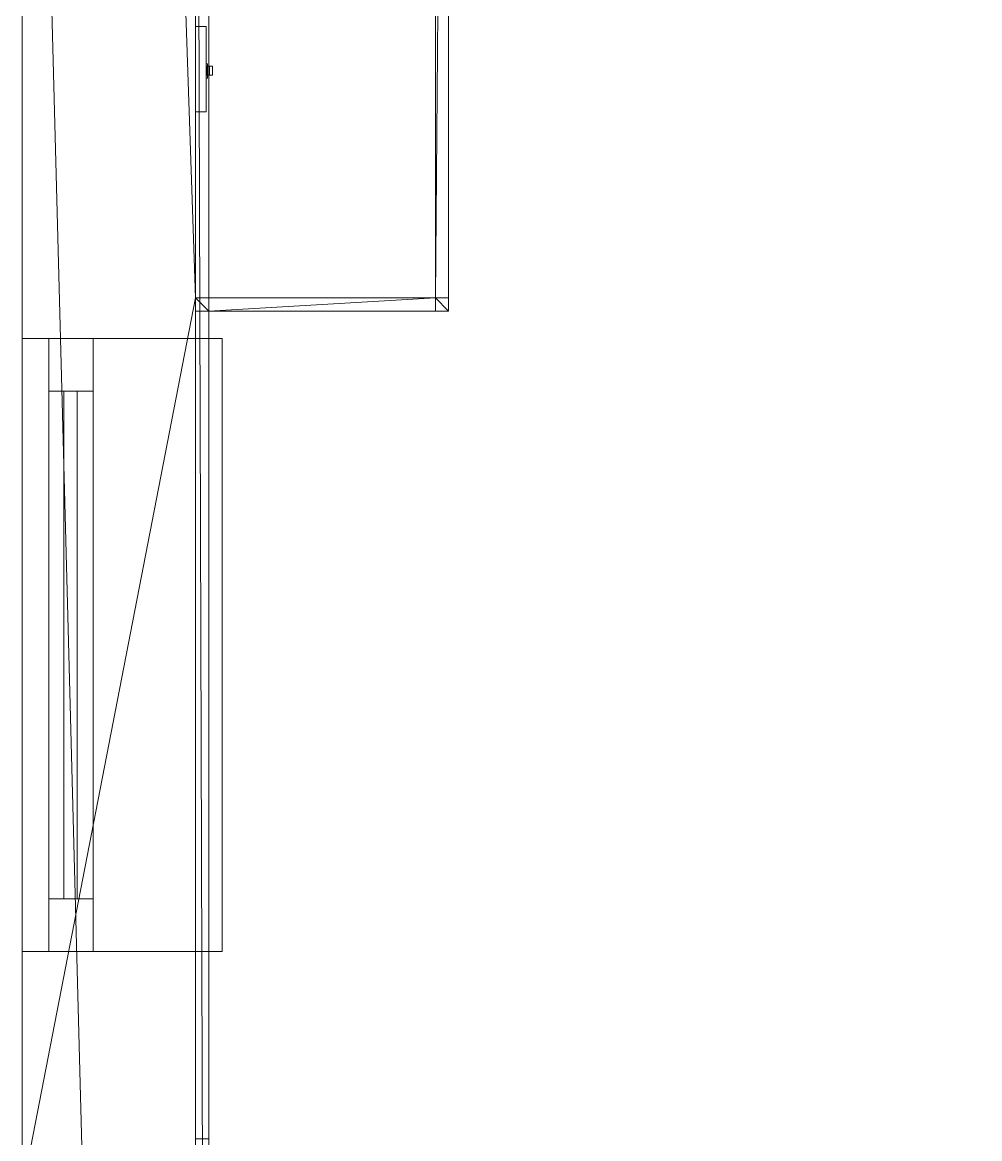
# Model space of a CAD drawing. Header units: inches. Extents: x -97 to 314, y -593 to 0.
# Drawn here: x -96 to -60.07, y -423.06 to -381.16 of the extents above; entities that cross this region are included whole.
import ezdxf

# ---------------------------------------------------------------- set-up
doc = ezdxf.new("R2010")
doc.units = ezdxf.units.IN
doc.header["$MEASUREMENT"] = 0
for name, color, linetype, lineweight in [('A-CLNG', 13, 'Continuous', 13), ('A-FLOR', 192, 'Continuous', 13), ('A-GENM', 13, 'Continuous', 9), ('A-GLAZ', 151, 'Continuous', 13), ('A-ROOF', 132, 'Continuous', 13), ('A-WALL', 113, 'Continuous', 13), ('E-ELEC-FIXT', 91, 'Continuous', 9)]:
    doc.layers.add(name, color=color, linetype=linetype, lineweight=lineweight)

# ---------------------------------------------------------------- blocks, each defined once
blk = doc.blocks.new('Roof_5_9_-2 - Roof_5_9_-2-702590-_3D_')
at = {"layer": 'A-ROOF'}
mesh = blk.add_polyface(dxfattribs=at)
corners = [(-96, -459, 197), (-96, -587, 155), (-96, -591.5, 155), (-96, -591.5, 159.731), (-96, -459, 203.208), (-96, -326.5, 159.731), (-96, -326.5, 155), (-96, -331, 155)]
mesh.append_faces([[corners[k] for k in face] for face in [(1, 4, 0)]], dxfattribs={"vtx0": -1, "vtx1": -1})
mesh.append_faces([[corners[k] for k in face] for face in [(3, 4, 1, 2)]], dxfattribs={"vtx1": -1})
mesh.append_faces([[corners[k] for k in face] for face in [(7, 0, 4)]], dxfattribs={"vtx1": -1, "vtx2": -1})
mesh.append_faces([[corners[k] for k in face] for face in [(5, 6, 7, 4)]], dxfattribs={"vtx2": -1})
mesh = blk.add_polyface(dxfattribs=at)
corners = [(-96, -459, 203.208), (76, -459, 203.208), (76, -326.5, 159.731), (-96, -326.5, 159.731)]
mesh.append_faces([[corners[k] for k in face] for face in [(0, 1, 2, 3)]])
mesh = blk.add_polyface(dxfattribs=at)
corners = [(-96, -331, 155), (76, -331, 155), (76, -459, 197), (-96, -459, 197)]
mesh.append_faces([[corners[k] for k in face] for face in [(0, 1, 2, 3)]])
blk = doc.blocks.new('Window_12 - Window_12-775911-_3D_')
at = {"layer": 'A-GLAZ', "lineweight": 9}
mesh = blk.add_polyface(dxfattribs=at)
corners = [(-11, 2.25, 82), (12, 2.25, 82), (12, 2.25, 34), (-11, 2.25, 34), (-9.031, 2.25, 80.031), (-9.031, 2.25, 35.969), (10.031, 2.25, 35.969), (10.031, 2.25, 80.031)]
mesh.append_faces([[corners[k] for k in face] for face in [(0, 4, 5, 3), (3, 5, 6, 2)]], dxfattribs={"vtx0": -1, "vtx2": -1})
mesh.append_faces([[corners[k] for k in face] for face in [(7, 4, 0, 1), (6, 7, 1, 2)]], dxfattribs={"vtx1": -1, "vtx3": -1})
mesh = blk.add_polyface(dxfattribs=at)
corners = [(-11, 2.25, 82), (-11, 0.596, 82), (12, 0.596, 82), (12, 2.25, 82)]
mesh.append_faces([[corners[k] for k in face] for face in [(0, 1, 2, 3)]])
mesh = blk.add_polyface(dxfattribs=at)
corners = [(12, 2.25, 34), (12, 0.596, 34), (-11, 0.596, 34), (-11, 2.25, 34)]
mesh.append_faces([[corners[k] for k in face] for face in [(0, 1, 2, 3)]])
mesh = blk.add_polyface(dxfattribs=at)
corners = [(-11, 2.25, 34), (-11, 0.596, 34), (-11, 0.596, 82), (-11, 2.25, 82)]
mesh.append_faces([[corners[k] for k in face] for face in [(0, 1, 2, 3)]])
mesh = blk.add_polyface(dxfattribs=at)
corners = [(-9.031, 2.25, 80.031), (-9.031, 0.596, 80.031), (-9.031, 0.596, 35.969), (-9.031, 2.25, 35.969)]
mesh.append_faces([[corners[k] for k in face] for face in [(0, 1, 2, 3)]])
mesh = blk.add_polyface(dxfattribs=at)
corners = [(-9.031, 2.25, 35.969), (-9.031, 0.596, 35.969), (10.031, 0.596, 35.969), (10.031, 2.25, 35.969)]
mesh.append_faces([[corners[k] for k in face] for face in [(0, 1, 2, 3)]])
mesh = blk.add_polyface(dxfattribs=at)
corners = [(10.031, 2.25, 80.031), (10.031, 0.596, 80.031), (-9.031, 0.596, 80.031), (-9.031, 2.25, 80.031)]
mesh.append_faces([[corners[k] for k in face] for face in [(0, 1, 2, 3)]])
mesh = blk.add_polyface(dxfattribs=at)
corners = [(10.031, 2.25, 35.969), (10.031, 0.596, 35.969), (10.031, 0.596, 80.031), (10.031, 2.25, 80.031)]
mesh.append_faces([[corners[k] for k in face] for face in [(0, 1, 2, 3)]])
mesh = blk.add_polyface(dxfattribs=at)
corners = [(12, 2.25, 82), (12, 0.596, 82), (12, 0.596, 34), (12, 2.25, 34)]
mesh.append_faces([[corners[k] for k in face] for face in [(0, 1, 2, 3)]])
at = {"layer": 'A-GLAZ', "lineweight": 9, "transparency": 33554471}
mesh = blk.add_polyface(dxfattribs=at)
corners = [(10.031, 1.687, 35.969), (-9.031, 1.687, 35.969), (-9.031, 1.687, 80.031), (10.031, 1.687, 80.031)]
mesh.append_faces([[corners[k] for k in face] for face in [(0, 1, 2, 3)]])
mesh = blk.add_polyface(dxfattribs=at)
corners = [(10.031, 1.187, 80.031), (10.031, 1.687, 80.031), (-9.031, 1.687, 80.031), (-9.031, 1.187, 80.031)]
mesh.append_faces([[corners[k] for k in face] for face in [(0, 1, 2, 3)]])
mesh = blk.add_polyface(dxfattribs=at)
corners = [(-9.031, 1.187, 80.031), (-9.031, 1.687, 80.031), (-9.031, 1.687, 35.969), (-9.031, 1.187, 35.969)]
mesh.append_faces([[corners[k] for k in face] for face in [(0, 1, 2, 3)]])
mesh = blk.add_polyface(dxfattribs=at)
corners = [(-9.031, 1.187, 35.969), (-9.031, 1.687, 35.969), (10.031, 1.687, 35.969), (10.031, 1.187, 35.969)]
mesh.append_faces([[corners[k] for k in face] for face in [(0, 1, 2, 3)]])
mesh = blk.add_polyface(dxfattribs=at)
corners = [(10.031, 1.187, 35.969), (10.031, 1.687, 35.969), (10.031, 1.687, 80.031), (10.031, 1.187, 80.031)]
mesh.append_faces([[corners[k] for k in face] for face in [(0, 1, 2, 3)]])
mesh = blk.add_polyface(dxfattribs=at)
corners = [(-9.031, 1.187, 80.031), (-9.031, 1.187, 35.969), (10.031, 1.187, 35.969), (10.031, 1.187, 80.031)]
mesh.append_faces([[corners[k] for k in face] for face in [(0, 1, 2, 3)]])
at = {"layer": 'A-GLAZ', "lineweight": 9}
mesh = blk.add_polyface(dxfattribs=at)
corners = [(-11, 0.596, 82), (-11, 0.596, 34), (12, 0.596, 34), (12, 0.596, 82), (-9.031, 0.596, 80.031), (10.031, 0.596, 80.031), (10.031, 0.596, 35.969), (-9.031, 0.596, 35.969)]
mesh.append_faces([[corners[k] for k in face] for face in [(3, 5, 6, 2), (2, 6, 7, 1)]], dxfattribs={"vtx0": -1, "vtx2": -1})
mesh.append_faces([[corners[k] for k in face] for face in [(4, 5, 3, 0), (7, 4, 0, 1)]], dxfattribs={"vtx1": -1, "vtx3": -1})
blk = doc.blocks.new('Generic Models 32 - Generic Models 31-776026-_3D_')
at = {"layer": 'A-GENM'}
mesh = blk.add_polyface(dxfattribs=at)
corners = [(-88.5, -504.031, -8.75), (-89.5, -504.031, -9.75), (-89.5, -504.031, -8), (-88.5, -504.031, -8)]
mesh.append_faces([[corners[k] for k in face] for face in [(0, 1, 2, 3)]])
mesh = blk.add_polyface(dxfattribs=at)
corners = [(-88.5, -504.031, -8.75), (-88.5, -527.032, -8.75), (-89.5, -527.032, -9.75), (-89.5, -504.031, -9.75)]
mesh.append_faces([[corners[k] for k in face] for face in [(0, 1, 2, 3)]])
mesh = blk.add_polyface(dxfattribs=at)
corners = [(-89.5, -504.031, -9.75), (-89.5, -527.032, -9.75), (-89.5, -527.032, -8), (-89.5, -504.031, -8)]
mesh.append_faces([[corners[k] for k in face] for face in [(0, 1, 2, 3)]])
mesh = blk.add_polyface(dxfattribs=at)
corners = [(-89.5, -504.031, -8), (-89.5, -527.032, -8), (-88.5, -527.032, -8), (-88.5, -504.031, -8)]
mesh.append_faces([[corners[k] for k in face] for face in [(0, 1, 2, 3)]])
mesh = blk.add_polyface(dxfattribs=at)
corners = [(-88.5, -504.031, -8), (-88.5, -527.032, -8), (-88.5, -527.032, -8.75), (-88.5, -504.031, -8.75)]
mesh.append_faces([[corners[k] for k in face] for face in [(0, 1, 2, 3)]])
mesh = blk.add_polyface(dxfattribs=at)
corners = [(-89.5, -527.032, -8), (-89.5, -527.032, -9.75), (-88.5, -527.032, -8.75), (-88.5, -527.032, -8)]
mesh.append_faces([[corners[k] for k in face] for face in [(0, 1, 2, 3)]])
blk = doc.blocks.new('Switch 2 - Switch 2-776116-_3D_')
at = {"layer": 'E-ELEC-FIXT'}
mesh = blk.add_polyface(dxfattribs=at)
corners = [(0.342, 0.445, 3.139), (0.342, 0.445, 2.067), (-0.202, 0.445, 2.067), (-0.202, 0.445, 3.139), (0.233, 0.445, 3.039), (-0.112, 0.445, 3.039), (-0.112, 0.445, 2.174), (0.233, 0.445, 2.174)]
mesh.append_faces([[corners[k] for k in face] for face in [(3, 5, 6, 2), (7, 1, 2, 6)]], dxfattribs={"vtx0": -1, "vtx2": -1})
mesh.append_faces([[corners[k] for k in face] for face in [(3, 0, 4, 5), (7, 4, 0, 1)]], dxfattribs={"vtx1": -1, "vtx3": -1})
mesh = blk.add_polyface(dxfattribs=at)
corners = [(-0.202, 0.445, 3.139), (-0.202, 0.395, 3.139), (0.342, 0.395, 3.139), (0.342, 0.445, 3.139)]
mesh.append_faces([[corners[k] for k in face] for face in [(0, 1, 2, 3)]])
mesh = blk.add_polyface(dxfattribs=at)
corners = [(-0.202, 0.445, 2.067), (-0.202, 0.395, 2.067), (-0.202, 0.395, 3.139), (-0.202, 0.445, 3.139)]
mesh.append_faces([[corners[k] for k in face] for face in [(0, 1, 2, 3)]])
mesh = blk.add_polyface(dxfattribs=at)
corners = [(0.342, 0.445, 2.067), (0.342, 0.395, 2.067), (-0.202, 0.395, 2.067), (-0.202, 0.445, 2.067)]
mesh.append_faces([[corners[k] for k in face] for face in [(0, 1, 2, 3)]])
mesh = blk.add_polyface(dxfattribs=at)
corners = [(-0.112, 0.528, 2.127), (-0.112, 0.394, 2.189), (-0.112, 0.394, 3.047), (-0.112, 0.406, 3.047), (-0.112, 0.417, 3.044), (-0.112, 0.426, 3.038), (-0.112, 0.435, 3.03), (-0.112, 0.441, 3.02), (-0.112, 0.445, 3.01), (-0.112, 0.445, 2.433), (-0.112, 0.634, 2.298)]
mesh.append_faces([[corners[k] for k in face] for face in [(4, 2, 3)]], dxfattribs={"vtx0": -1})
mesh.append_faces([[corners[k] for k in face] for face in [(2, 8, 9, 1)]], dxfattribs={"vtx0": -1, "vtx2": -1})
mesh.append_faces([[corners[k] for k in face] for face in [(2, 6, 7, 8)]], dxfattribs={"vtx0": -1, "vtx3": -1})
mesh.append_faces([[corners[k] for k in face] for face in [(5, 6, 2, 4)]], dxfattribs={"vtx1": -1, "vtx2": -1})
mesh.append_faces([[corners[k] for k in face] for face in [(10, 0, 1, 9)]], dxfattribs={"vtx2": -1})
mesh = blk.add_polyface(dxfattribs=at)
corners = [(-0.112, 0.634, 2.298), (0.233, 0.634, 2.298), (0.233, 0.528, 2.127), (-0.112, 0.528, 2.127)]
mesh.append_faces([[corners[k] for k in face] for face in [(0, 1, 2, 3)]])
mesh = blk.add_polyface(dxfattribs=at)
corners = [(-0.112, 0.445, 2.433), (0.233, 0.445, 2.433), (0.233, 0.634, 2.298), (-0.112, 0.634, 2.298)]
mesh.append_faces([[corners[k] for k in face] for face in [(0, 1, 2, 3)]])
mesh = blk.add_polyface(dxfattribs=at)
corners = [(-0.112, 0.528, 2.127), (0.233, 0.528, 2.127), (0.233, 0.394, 2.189), (-0.112, 0.394, 2.189)]
mesh.append_faces([[corners[k] for k in face] for face in [(0, 1, 2, 3)]])
mesh = blk.add_polyface(dxfattribs=at)
corners = [(-0.112, 0.445, 3.01), (0.233, 0.445, 3.01), (0.233, 0.445, 2.433), (-0.112, 0.445, 2.433)]
mesh.append_faces([[corners[k] for k in face] for face in [(0, 1, 2, 3)]])
mesh = blk.add_polyface(dxfattribs=at)
corners = [(-0.112, 0.445, 3.01), (-0.112, 0.441, 3.02), (-0.112, 0.435, 3.03), (-0.112, 0.426, 3.038), (-0.112, 0.417, 3.044), (-0.112, 0.406, 3.047), (-0.112, 0.394, 3.047), (0.233, 0.394, 3.047), (0.233, 0.406, 3.047), (0.233, 0.417, 3.044), (0.233, 0.426, 3.038), (0.233, 0.435, 3.03), (0.233, 0.441, 3.02), (0.233, 0.445, 3.01)]
mesh.append_faces([[corners[k] for k in face] for face in [(7, 8, 5, 6), (0, 1, 12, 13)]], dxfattribs={"vtx1": -1})
mesh.append_faces([[corners[k] for k in face] for face in [(8, 9, 4, 5), (3, 4, 9, 10), (10, 11, 2, 3), (11, 12, 1, 2)]], dxfattribs={"vtx1": -1, "vtx3": -1})
mesh = blk.add_polyface(dxfattribs=at)
corners = [(-0.112, 0.445, 2.174), (-0.112, 0.395, 2.174), (0.233, 0.395, 2.174), (0.233, 0.445, 2.174)]
mesh.append_faces([[corners[k] for k in face] for face in [(0, 1, 2, 3)]])
mesh = blk.add_polyface(dxfattribs=at)
corners = [(-0.112, 0.445, 3.039), (-0.112, 0.395, 3.039), (-0.112, 0.395, 2.174), (-0.112, 0.445, 2.174)]
mesh.append_faces([[corners[k] for k in face] for face in [(0, 1, 2, 3)]])
mesh = blk.add_polyface(dxfattribs=at)
corners = [(0.233, 0.445, 3.039), (0.233, 0.395, 3.039), (-0.112, 0.395, 3.039), (-0.112, 0.445, 3.039)]
mesh.append_faces([[corners[k] for k in face] for face in [(0, 1, 2, 3)]])
mesh = blk.add_polyface(dxfattribs=at)
corners = [(0.233, 0.528, 2.127), (0.233, 0.634, 2.298), (0.233, 0.445, 2.433), (0.233, 0.445, 3.01), (0.233, 0.441, 3.02), (0.233, 0.435, 3.03), (0.233, 0.426, 3.038), (0.233, 0.417, 3.044), (0.233, 0.406, 3.047), (0.233, 0.394, 3.047), (0.233, 0.394, 2.189)]
mesh.append_faces([[corners[k] for k in face] for face in [(2, 9, 10)]], dxfattribs={"vtx0": -1, "vtx2": -1})
mesh.append_faces([[corners[k] for k in face] for face in [(5, 6, 9, 4), (3, 4, 9, 2)]], dxfattribs={"vtx1": -1, "vtx2": -1})
mesh.append_faces([[corners[k] for k in face] for face in [(7, 8, 9, 6)]], dxfattribs={"vtx2": -1})
mesh.append_faces([[corners[k] for k in face] for face in [(10, 0, 1, 2)]], dxfattribs={"vtx3": -1})
mesh = blk.add_polyface(dxfattribs=at)
corners = [(0.233, 0.445, 2.174), (0.233, 0.395, 2.174), (0.233, 0.395, 3.039), (0.233, 0.445, 3.039)]
mesh.append_faces([[corners[k] for k in face] for face in [(0, 1, 2, 3)]])
mesh = blk.add_polyface(dxfattribs=at)
corners = [(0.342, 0.445, 3.139), (0.342, 0.395, 3.139), (0.342, 0.395, 2.067), (0.342, 0.445, 2.067)]
mesh.append_faces([[corners[k] for k in face] for face in [(0, 1, 2, 3)]])
mesh = blk.add_polyface(dxfattribs=at)
corners = [(-1.6, 0.395, 4.895), (1.599, 0.395, 4.895), (1.599, 0.395), (-1.6, 0.395)]
mesh.append_faces([[corners[k] for k in face] for face in [(0, 1, 2, 3)]])
mesh = blk.add_polyface(dxfattribs=at)
corners = [(1.599, 0.395), (1.599, 0), (-1.6, 0), (-1.6, 0.395)]
mesh.append_faces([[corners[k] for k in face] for face in [(0, 1, 2, 3)]])
mesh = blk.add_polyface(dxfattribs=at)
corners = [(-1.6, 0.395, 4.895), (-1.6, 0, 4.895), (1.599, 0, 4.895), (1.599, 0.395, 4.895)]
mesh.append_faces([[corners[k] for k in face] for face in [(0, 1, 2, 3)]])
mesh = blk.add_polyface(dxfattribs=at)
corners = [(-1.6, 0.395), (-1.6, 0), (-1.6, 0, 4.895), (-1.6, 0.395, 4.895)]
mesh.append_faces([[corners[k] for k in face] for face in [(0, 1, 2, 3)]])
mesh = blk.add_polyface(dxfattribs=at)
corners = [(0.342, 0.395, 3.139), (-0.202, 0.395, 3.139), (-0.202, 0.395, 2.067), (0.342, 0.395, 2.067), (0.233, 0.395, 3.039), (0.233, 0.395, 2.174), (-0.112, 0.395, 2.174), (-0.112, 0.395, 3.039)]
mesh.append_faces([[corners[k] for k in face] for face in [(5, 3, 0, 4), (4, 0, 1, 7)]], dxfattribs={"vtx0": -1, "vtx2": -1})
mesh.append_faces([[corners[k] for k in face] for face in [(2, 3, 5, 6), (1, 2, 6, 7)]], dxfattribs={"vtx1": -1, "vtx3": -1})
mesh = blk.add_polyface(dxfattribs=at)
corners = [(-0.112, 0.394, 2.189), (0.233, 0.394, 2.189), (0.233, 0.394, 3.047), (-0.112, 0.394, 3.047)]
mesh.append_faces([[corners[k] for k in face] for face in [(0, 1, 2, 3)]])
mesh = blk.add_polyface(dxfattribs=at)
corners = [(1.599, 0.395, 4.895), (1.599, 0, 4.895), (1.599, 0), (1.599, 0.395)]
mesh.append_faces([[corners[k] for k in face] for face in [(0, 1, 2, 3)]])
mesh = blk.add_polyface(dxfattribs=at)
corners = [(1.599, 0), (1.599, 0, 4.895), (-1.6, 0, 4.895), (-1.6, 0)]
mesh.append_faces([[corners[k] for k in face] for face in [(0, 1, 2, 3)]])
blk = doc.blocks.new('Generic Models 33 - Generic Models 33-776225-_3D_')
at = {"layer": 'A-GENM'}
mesh = blk.add_polyface(dxfattribs=at)
corners = [(-89.5, -331, -5.906), (-89.5, -391.5, -5.906), (-80.5, -391.5, -5.906), (-80.5, -331, -5.906)]
mesh.append_faces([[corners[k] for k in face] for face in [(0, 1, 2, 3)]])
mesh = blk.add_polyface(dxfattribs=at)
corners = [(-80.5, -391.5, -37), (-89.5, -391.5, -37), (-89.5, -331, -37), (-80.5, -331, -37)]
mesh.append_faces([[corners[k] for k in face] for face in [(0, 1, 2, 3)]])
mesh = blk.add_polyface(dxfattribs=at)
corners = [(-89.5, -331, -5.906), (-89.5, -331, -37), (-89.5, -391.5, -37), (-89.5, -391.5, -5.906)]
mesh.append_faces([[corners[k] for k in face] for face in [(0, 1, 2, 3)]])
mesh = blk.add_polyface(dxfattribs=at)
corners = [(-80.5, -391.5, -5.906), (-80.5, -391.5, -37), (-80.5, -331, -37), (-80.5, -331, -5.906)]
mesh.append_faces([[corners[k] for k in face] for face in [(0, 1, 2, 3)]])
mesh = blk.add_polyface(dxfattribs=at)
corners = [(-89.5, -391.5, -5.906), (-89.5, -391.5, -37), (-80.5, -391.5, -37), (-80.5, -391.5, -5.906)]
mesh.append_faces([[corners[k] for k in face] for face in [(0, 1, 2, 3)]])
blk = doc.blocks.new('Generic Models 34 - Generic Models 34-776323-_3D_')
at = {"layer": 'A-GENM'}
mesh = blk.add_polyface(dxfattribs=at)
corners = [(-89.5, -331, -4.906), (-89.5, -391.5, -4.906), (-80, -391.5, -4.906), (-80, -331, -4.906)]
mesh.append_faces([[corners[k] for k in face] for face in [(0, 1, 2, 3)]])
mesh = blk.add_polyface(dxfattribs=at)
corners = [(-80, -391.5, -5.906), (-89.5, -391.5, -5.906), (-89.5, -331, -5.906), (-80, -331, -5.906)]
mesh.append_faces([[corners[k] for k in face] for face in [(0, 1, 2, 3)]])
mesh = blk.add_polyface(dxfattribs=at)
corners = [(-89.5, -331, -4.906), (-89.5, -331, -5.906), (-89.5, -391.5, -5.906), (-89.5, -391.5, -4.906)]
mesh.append_faces([[corners[k] for k in face] for face in [(0, 1, 2, 3)]])
mesh = blk.add_polyface(dxfattribs=at)
corners = [(-80, -391.5, -4.906), (-80, -391.5, -5.906), (-80, -331, -5.906), (-80, -331, -4.906)]
mesh.append_faces([[corners[k] for k in face] for face in [(0, 1, 2, 3)]])
mesh = blk.add_polyface(dxfattribs=at)
corners = [(-89.5, -391.5, -4.906), (-89.5, -391.5, -5.906), (-80, -391.5, -5.906), (-80, -391.5, -4.906)]
mesh.append_faces([[corners[k] for k in face] for face in [(0, 1, 2, 3)]])

msp = doc.modelspace()

# ---------------------------------------------------------------- block references
at = {"layer": 'A-GENM'}
for name, p in [('Generic Models 33 - Generic Models 33-776225-_3D_', (0, 0)), ('Generic Models 34 - Generic Models 34-776323-_3D_', (0, 0)), ('Generic Models 32 - Generic Models 31-776026-_3D_', (0, 111))]:
    msp.add_blockref(name, p, dxfattribs=at)
at = {"layer": 'A-GLAZ', "rotation": 89.99999999999991}
msp.add_blockref('Window_12 - Window_12-775911-_3D_', (-92.75, -405.031, -42), dxfattribs=at)
at = {"layer": 'A-ROOF'}
msp.add_blockref('Roof_5_9_-2 - Roof_5_9_-2-702590-_3D_', (0, 0), dxfattribs=at)
at = {"layer": 'E-ELEC-FIXT', "rotation": 269.9999999999997}
msp.add_blockref('Switch 2 - Switch 2-776116-_3D_', (-89.5, -382.913, 5), dxfattribs=at)

# ---------------------------------------------------------------- meshes
at = {"layer": 'A-CLNG'}
mesh = msp.add_polyface(dxfattribs=at)
corners = [(109, -331, 59), (109, -352.57, 59), (76, -352.57, 59), (76, -338.5, 59), (-96, -338.5, 59), (-96, -591.5, 59), (115.5, -591.5, 59), (115.5, -331, 59)]
mesh.append_faces([[corners[k] for k in face] for face in [(6, 1, 2)]], dxfattribs={"vtx0": -1, "vtx2": -1})
mesh.append_faces([[corners[k] for k in face] for face in [(3, 4, 2)]], dxfattribs={"vtx1": -1})
mesh.append_faces([[corners[k] for k in face] for face in [(5, 6, 2, 4)]], dxfattribs={"vtx1": -1, "vtx2": -1})
mesh.append_faces([[corners[k] for k in face] for face in [(7, 0, 1, 6)]], dxfattribs={"vtx2": -1})
mesh = msp.add_polyface(dxfattribs=at)
corners = [(109, -331, 54), (115.5, -331, 54), (115.5, -591.5, 54), (-96, -591.5, 54), (-96, -338.5, 54), (76, -338.5, 54), (76, -352.57, 54), (109, -352.57, 54)]
mesh.append_faces([[corners[k] for k in face] for face in [(7, 2, 6)]], dxfattribs={"vtx0": -1, "vtx1": -1})
mesh.append_faces([[corners[k] for k in face] for face in [(6, 2, 3, 4)]], dxfattribs={"vtx0": -1, "vtx3": -1})
mesh.append_faces([[corners[k] for k in face] for face in [(1, 2, 7, 0)]], dxfattribs={"vtx1": -1})
mesh.append_faces([[corners[k] for k in face] for face in [(4, 5, 6)]], dxfattribs={"vtx2": -1})
mesh = msp.add_polyface(dxfattribs=at)
corners = [(-96, -338.5, 59), (-96, -338.5, 54), (-96, -591.5, 54), (-96, -591.5, 59)]
mesh.append_faces([[corners[k] for k in face] for face in [(0, 1, 2, 3)]])
at = {"layer": 'A-FLOR'}
mesh = msp.add_polyface(dxfattribs=at)
corners = [(32, -326.5, -42.906), (32, -271.07, -42.906), (76, -271.07, -42.906), (76, -326.5, -42.906), (115.5, -326.5, -42.906), (115.5, -591.5, -42.906), (-96, -591.5, -42.906), (-96, -326.5, -42.906)]
mesh.append_faces([[corners[k] for k in face] for face in [(0, 5, 6, 7), (3, 0, 1, 2)]], dxfattribs={"vtx0": -1})
mesh.append_faces([[corners[k] for k in face] for face in [(3, 4, 5, 0)]], dxfattribs={"vtx2": -1, "vtx3": -1})
mesh = msp.add_polyface(dxfattribs=at)
corners = [(32, -326.5, -37), (-96, -326.5, -37), (-96, -591.5, -37), (115.5, -591.5, -37), (115.5, -326.5, -37), (76, -326.5, -37), (76, -271.07, -37), (32, -271.07, -37)]
mesh.append_faces([[corners[k] for k in face] for face in [(2, 3, 0, 1)]], dxfattribs={"vtx1": -1})
mesh.append_faces([[corners[k] for k in face] for face in [(3, 4, 5, 0)]], dxfattribs={"vtx2": -1, "vtx3": -1})
mesh.append_faces([[corners[k] for k in face] for face in [(5, 6, 7, 0)]], dxfattribs={"vtx3": -1})
mesh = msp.add_polyface(dxfattribs=at)
corners = [(-96, -591.5, -42.906), (-96, -591.5, -37), (-96, -326.5, -37), (-96, -326.5, -42.906)]
mesh.append_faces([[corners[k] for k in face] for face in [(0, 1, 2, 3)]])
mesh = msp.add_polyface(dxfattribs=at)
corners = [(306.5, -331, 59), (306.5, -458.5, 59), (313.5, -458.5, 59), (313.5, -593.5, 59), (-96, -593.5, 59), (-96, -338.5, 59), (76, -338.5, 59), (76, -352.57, 59), (109, -352.57, 59), (109, -331, 59)]
mesh.append_faces([[corners[k] for k in face] for face in [(8, 4, 7)]], dxfattribs={"vtx0": -1, "vtx1": -1})
mesh.append_faces([[corners[k] for k in face] for face in [(8, 1, 3, 4)]], dxfattribs={"vtx0": -1, "vtx1": -1, "vtx3": -1})
mesh.append_faces([[corners[k] for k in face] for face in [(2, 3, 1)]], dxfattribs={"vtx1": -1})
mesh.append_faces([[corners[k] for k in face] for face in [(5, 6, 7, 4)]], dxfattribs={"vtx2": -1})
mesh.append_faces([[corners[k] for k in face] for face in [(8, 9, 0, 1)]], dxfattribs={"vtx3": -1})
mesh = msp.add_polyface(dxfattribs=at)
corners = [(306.5, -331, 64), (109, -331, 64), (109, -352.57, 64), (76, -352.57, 64), (76, -338.5, 64), (-96, -338.5, 64), (-96, -593.5, 64), (313.5, -593.5, 64), (313.5, -458.5, 64), (306.5, -458.5, 64)]
mesh.append_faces([[corners[k] for k in face] for face in [(2, 9, 0, 1)]], dxfattribs={"vtx0": -1})
mesh.append_faces([[corners[k] for k in face] for face in [(6, 2, 3)]], dxfattribs={"vtx0": -1, "vtx2": -1})
mesh.append_faces([[corners[k] for k in face] for face in [(2, 6, 7, 9)]], dxfattribs={"vtx0": -1, "vtx2": -1, "vtx3": -1})
mesh.append_faces([[corners[k] for k in face] for face in [(7, 8, 9)]], dxfattribs={"vtx2": -1})
mesh.append_faces([[corners[k] for k in face] for face in [(3, 4, 5, 6)]], dxfattribs={"vtx3": -1})
mesh = msp.add_polyface(dxfattribs=at)
corners = [(-96, -593.5, 59), (-96, -593.5, 64), (-96, -338.5, 64), (-96, -338.5, 59)]
mesh.append_faces([[corners[k] for k in face] for face in [(0, 1, 2, 3)]])
at = {"layer": 'A-WALL'}
mesh = msp.add_polyface(dxfattribs=at)
corners = [(-80.5, -331.5, -37), (-80.5, -391.5, -37), (-80.5, -392, -37), (-80.5, -392, -35), (-80.5, -391.5, -35), (-80.5, -331.5, -35)]
mesh.append_faces([[corners[k] for k in face] for face in [(5, 0, 1, 4), (2, 3, 4, 1)]], dxfattribs={"vtx2": -1})
mesh = msp.add_polyface(dxfattribs=at)
corners = [(-80.5, -392, -37), (-80.5, -391.5, -37), (-80.5, -331.5, -37), (-80, -331.5, -37), (-80, -392, -37)]
mesh.append_faces([[corners[k] for k in face] for face in [(1, 4, 0)]], dxfattribs={"vtx0": -1})
mesh.append_faces([[corners[k] for k in face] for face in [(3, 4, 1, 2)]], dxfattribs={"vtx1": -1})
mesh = msp.add_polyface(dxfattribs=at)
corners = [(-80.5, -331.5, -35), (-80.5, -391.5, -35), (-80.5, -392, -35), (-80, -392, -35), (-80, -331.5, -35)]
mesh.append_faces([[corners[k] for k in face] for face in [(1, 4, 0)]], dxfattribs={"vtx0": -1})
mesh.append_faces([[corners[k] for k in face] for face in [(3, 4, 1, 2)]], dxfattribs={"vtx1": -1})
mesh = msp.add_polyface(dxfattribs=at)
corners = [(-80, -331.5, -35), (-80, -392, -35), (-80, -392, -37), (-80, -331.5, -37)]
mesh.append_faces([[corners[k] for k in face] for face in [(0, 1, 2, 3)]])
mesh = msp.add_polyface(dxfattribs=at)
corners = [(-96, -591.5, 54), (-96, -338.5, 54), (-96, -332.5, 54), (-96, -332.5), (-96, -332.5, -5.906), (-96, -332.5, -37), (-96, -425.032, -37), (-96, -425.032, 40), (-96, -495.031, 40), (-96, -495.031, -37), (-96, -591.5, -37), (-96, -504.031, -8), (-96, -504.031, 40), (-96, -527.032, 40), (-96, -527.032, -8), (-96, -393.031, -8), (-96, -393.031, 40), (-96, -416.032, 40), (-96, -416.032, -8)]
mesh.append_faces([[corners[k] for k in face] for face in [(16, 3, 15)]], dxfattribs={"vtx0": -1, "vtx1": -1})
mesh.append_faces([[corners[k] for k in face] for face in [(6, 18, 15, 5), (7, 17, 18, 6), (14, 10, 0, 13), (8, 0, 1, 7)]], dxfattribs={"vtx0": -1, "vtx2": -1})
mesh.append_faces([[corners[k] for k in face] for face in [(1, 16, 17, 7)]], dxfattribs={"vtx0": -1, "vtx2": -1, "vtx3": -1})
mesh.append_faces([[corners[k] for k in face] for face in [(4, 5, 15, 3)]], dxfattribs={"vtx1": -1, "vtx2": -1})
mesh.append_faces([[corners[k] for k in face] for face in [(12, 13, 0, 8)]], dxfattribs={"vtx1": -1, "vtx2": -1, "vtx3": -1})
mesh.append_faces([[corners[k] for k in face] for face in [(8, 9, 11, 12), (14, 11, 9, 10)]], dxfattribs={"vtx1": -1, "vtx3": -1})
mesh.append_faces([[corners[k] for k in face] for face in [(1, 2, 3, 16)]], dxfattribs={"vtx2": -1, "vtx3": -1})
mesh = msp.add_polyface(dxfattribs=at)
corners = [(-89.5, -591.5, -37), (-96, -591.5, -37), (-96, -495.031, -37), (-89.5, -495.031, -37), (-89.5, -585, -37), (-96, -332.5, -37), (-91.5, -332.5, -37), (-89.5, -332.5, -37), (-89.5, -391.5, -37), (-89.5, -392, -37), (-89.5, -425.032, -37), (-96, -425.032, -37)]
mesh.append_faces([[corners[k] for k in face] for face in [(4, 2, 3), (11, 8, 9, 10), (8, 6, 7)]], dxfattribs={"vtx0": -1})
mesh.append_faces([[corners[k] for k in face] for face in [(8, 11, 5, 6)]], dxfattribs={"vtx0": -1, "vtx3": -1})
mesh.append_faces([[corners[k] for k in face] for face in [(1, 2, 4, 0)]], dxfattribs={"vtx1": -1})
mesh = msp.add_polyface(dxfattribs=at)
corners = [(-96, -332.5, 54), (-96, -338.5, 54), (-96, -591.5, 54), (-89.5, -591.5, 54), (-89.5, -585, 54), (-89.5, -338.5, 54), (-89.5, -332.5, 54)]
mesh.append_faces([[corners[k] for k in face] for face in [(4, 1, 2, 3)]], dxfattribs={"vtx0": -1})
mesh.append_faces([[corners[k] for k in face] for face in [(0, 1, 5, 6)]], dxfattribs={"vtx1": -1})
mesh.append_faces([[corners[k] for k in face] for face in [(4, 5, 1)]], dxfattribs={"vtx1": -1, "vtx2": -1})
mesh = msp.add_polyface(dxfattribs=at)
corners = [(-89.5, -332.5, 54), (-89.5, -338.5, 54), (-89.5, -585, 54), (-89.5, -591.5, 54), (-89.5, -591.5, -37), (-89.5, -585, -37), (-89.5, -495.031, -37), (-89.5, -495.031, 40), (-89.5, -425.032, 40), (-89.5, -425.032, -37), (-89.5, -392, -37), (-89.5, -391.5, -37), (-89.5, -332.5, -37), (-89.5, -332.5), (-89.5, -504.031, 40), (-89.5, -504.031, -8), (-89.5, -527.032, -8), (-89.5, -527.032, 40), (-89.5, -393.031, 40), (-89.5, -393.031, -8), (-89.5, -416.032, -8), (-89.5, -416.032, 40)]
mesh.append_faces([[corners[k] for k in face] for face in [(4, 2, 3)]], dxfattribs={"vtx0": -1})
mesh.append_faces([[corners[k] for k in face] for face in [(6, 15, 16, 5), (2, 16, 17), (2, 17, 14), (15, 6, 7, 14), (1, 7, 8), (10, 19, 20, 9), (19, 12, 13, 18)]], dxfattribs={"vtx0": -1, "vtx2": -1})
mesh.append_faces([[corners[k] for k in face] for face in [(2, 4, 5, 16), (7, 1, 2, 14)]], dxfattribs={"vtx0": -1, "vtx2": -1, "vtx3": -1})
mesh.append_faces([[corners[k] for k in face] for face in [(11, 12, 19, 10)]], dxfattribs={"vtx1": -1, "vtx2": -1})
mesh.append_faces([[corners[k] for k in face] for face in [(21, 18, 1, 8)]], dxfattribs={"vtx1": -1, "vtx2": -1, "vtx3": -1})
mesh.append_faces([[corners[k] for k in face] for face in [(8, 9, 20, 21)]], dxfattribs={"vtx1": -1, "vtx3": -1})
mesh.append_faces([[corners[k] for k in face] for face in [(13, 0, 1, 18)]], dxfattribs={"vtx2": -1, "vtx3": -1})
mesh = msp.add_polyface(dxfattribs=at)
corners = [(-96, -338.5, 64), (-96, -593.5, 64), (-96, -593.5, 155), (-96, -591.5, 155), (-96, -587, 155), (-96, -459, 197), (-96, -338.5, 157.461), (-96, -338.5, 94.488), (-96, -432.5, 146), (-96, -499.5, 146), (-96, -499.5, 98), (-96, -432.5, 98), (-96, -432.5, 152), (-96, -432.5, 171), (-96, -499.5, 171), (-96, -499.5, 152)]
mesh.append_faces([[corners[k] for k in face] for face in [(6, 13, 5), (13, 6, 12), (5, 14, 4)]], dxfattribs={"vtx0": -1, "vtx1": -1})
mesh.append_faces([[corners[k] for k in face] for face in [(4, 10, 1, 3)]], dxfattribs={"vtx0": -1, "vtx1": -1, "vtx2": -1})
mesh.append_faces([[corners[k] for k in face] for face in [(4, 15, 9, 10)]], dxfattribs={"vtx0": -1, "vtx1": -1, "vtx3": -1})
mesh.append_faces([[corners[k] for k in face] for face in [(4, 14, 15)]], dxfattribs={"vtx0": -1, "vtx2": -1})
mesh.append_faces([[corners[k] for k in face] for face in [(13, 14, 5)]], dxfattribs={"vtx1": -1, "vtx2": -1})
mesh.append_faces([[corners[k] for k in face] for face in [(6, 7, 8, 12)]], dxfattribs={"vtx1": -1, "vtx2": -1, "vtx3": -1})
mesh.append_faces([[corners[k] for k in face] for face in [(7, 0, 11, 8), (15, 12, 8, 9), (10, 11, 0, 1)]], dxfattribs={"vtx1": -1, "vtx3": -1})
mesh.append_faces([[corners[k] for k in face] for face in [(1, 2, 3)]], dxfattribs={"vtx2": -1})
mesh = msp.add_polyface(dxfattribs=at)
corners = [(-96, -593.5, 64), (-96, -338.5, 64), (-89.5, -338.5, 64), (-89.5, -339, 64), (-89.5, -502.5, 64), (-89.5, -507, 64), (-89.5, -507.5, 64), (-89.5, -587, 64), (-89.5, -593.5, 64)]
mesh.append_faces([[corners[k] for k in face] for face in [(3, 1, 2)]], dxfattribs={"vtx0": -1})
mesh.append_faces([[corners[k] for k in face] for face in [(4, 0, 1, 3)]], dxfattribs={"vtx0": -1, "vtx2": -1})
mesh.append_faces([[corners[k] for k in face] for face in [(5, 6, 0, 4)]], dxfattribs={"vtx1": -1, "vtx2": -1})
mesh.append_faces([[corners[k] for k in face] for face in [(7, 8, 0, 6)]], dxfattribs={"vtx2": -1})
mesh = msp.add_polyface(dxfattribs=at)
corners = [(-96, -459, 197), (-89.5, -459, 197), (-89.5, -338.5, 157.461), (-96, -338.5, 157.461)]
mesh.append_faces([[corners[k] for k in face] for face in [(0, 1, 2, 3)]])
mesh = msp.add_polyface(dxfattribs=at)
corners = [(-89.5, -593.5, 64), (-89.5, -587, 64), (-89.5, -507.5, 64), (-89.5, -507, 64), (-89.5, -502.5, 64), (-89.5, -339, 64), (-89.5, -338.5, 64), (-89.5, -338.5, 66), (-89.5, -338.5, 94.488), (-89.5, -338.5, 157.461), (-89.5, -459, 197), (-89.5, -502.5, 182.727), (-89.5, -507, 181.25), (-89.5, -587, 155), (-89.5, -591.5, 155), (-89.5, -593.5, 155), (-89.5, -432.5, 146), (-89.5, -432.5, 98), (-89.5, -499.5, 98), (-89.5, -499.5, 146), (-89.5, -432.5, 171), (-89.5, -432.5, 152), (-89.5, -499.5, 152), (-89.5, -499.5, 171)]
mesh.append_faces([[corners[k] for k in face] for face in [(1, 18, 13, 14)]], dxfattribs={"vtx0": -1, "vtx1": -1, "vtx3": -1})
mesh.append_faces([[corners[k] for k in face] for face in [(18, 3, 4, 17), (23, 11, 12, 22), (22, 12, 13), (17, 7, 8, 16), (20, 9, 10), (16, 8, 9)]], dxfattribs={"vtx0": -1, "vtx2": -1})
mesh.append_faces([[corners[k] for k in face] for face in [(13, 18, 19, 22), (17, 4, 5, 7), (9, 20, 21, 16)]], dxfattribs={"vtx0": -1, "vtx2": -1, "vtx3": -1})
mesh.append_faces([[corners[k] for k in face] for face in [(18, 1, 2, 3)]], dxfattribs={"vtx0": -1, "vtx3": -1})
mesh.append_faces([[corners[k] for k in face] for face in [(0, 1, 14, 15), (6, 7, 5)]], dxfattribs={"vtx1": -1})
mesh.append_faces([[corners[k] for k in face] for face in [(10, 11, 23, 20), (19, 16, 21, 22)]], dxfattribs={"vtx1": -1, "vtx3": -1})
mesh = msp.add_polyface(dxfattribs=at)
corners = [(-89.5, -502.5, 64), (-89.5, -502.5, 66), (-89.5, -339, 66), (-89.5, -339, 64)]
mesh.append_faces([[corners[k] for k in face] for face in [(0, 1, 2, 3)]])
mesh = msp.add_polyface(dxfattribs=at)
corners = [(-89.5, -502.5, 64), (-89.5, -339, 64), (-89, -339, 64), (-89, -502, 64), (-89, -502.5, 64)]
mesh.append_faces([[corners[k] for k in face] for face in [(3, 0, 1, 2)]], dxfattribs={"vtx0": -1})
mesh.append_faces([[corners[k] for k in face] for face in [(3, 4, 0)]], dxfattribs={"vtx2": -1})
mesh = msp.add_polyface(dxfattribs=at)
corners = [(-89.5, -339, 66), (-89.5, -502.5, 66), (-89, -502.5, 66), (-89, -502, 66), (-89, -339, 66)]
mesh.append_faces([[corners[k] for k in face] for face in [(3, 0, 1, 2)]], dxfattribs={"vtx0": -1})
mesh.append_faces([[corners[k] for k in face] for face in [(3, 4, 0)]], dxfattribs={"vtx2": -1})
mesh = msp.add_polyface(dxfattribs=at)
corners = [(-89, -339, 64), (-89, -339, 66), (-89, -502, 66), (-89, -502.5, 66), (-89, -502.5, 64), (-89, -502, 64)]
mesh.append_faces([[corners[k] for k in face] for face in [(0, 1, 2, 5)]], dxfattribs={"vtx2": -1})
mesh.append_faces([[corners[k] for k in face] for face in [(2, 3, 4, 5)]], dxfattribs={"vtx3": -1})
mesh = msp.add_polyface(dxfattribs=at)
corners = [(-89.5, -391.5, -37), (-89.5, -391.5, -35), (-80.5, -391.5, -35), (-80.5, -391.5, -37)]
mesh.append_faces([[corners[k] for k in face] for face in [(0, 1, 2, 3)]])
mesh = msp.add_polyface(dxfattribs=at)
corners = [(-89.5, -391.5, -37), (-80.5, -391.5, -37), (-80.5, -392, -37), (-89, -392, -37), (-89.5, -392, -37)]
mesh.append_faces([[corners[k] for k in face] for face in [(3, 0, 1, 2)]], dxfattribs={"vtx0": -1})
mesh.append_faces([[corners[k] for k in face] for face in [(3, 4, 0)]], dxfattribs={"vtx2": -1})
mesh = msp.add_polyface(dxfattribs=at)
corners = [(-80.5, -391.5, -35), (-89.5, -391.5, -35), (-89.5, -392, -35), (-89, -392, -35), (-80.5, -392, -35)]
mesh.append_faces([[corners[k] for k in face] for face in [(3, 0, 1, 2)]], dxfattribs={"vtx0": -1})
mesh.append_faces([[corners[k] for k in face] for face in [(3, 4, 0)]], dxfattribs={"vtx2": -1})
mesh = msp.add_polyface(dxfattribs=at)
corners = [(-89.5, -391.5, -37), (-89.5, -392, -37), (-89.5, -392, -35), (-89.5, -391.5, -35)]
mesh.append_faces([[corners[k] for k in face] for face in [(0, 1, 2, 3)]])
mesh = msp.add_polyface(dxfattribs=at)
corners = [(-80.5, -391.5, -35), (-80.5, -392, -35), (-80.5, -392, -37), (-80.5, -391.5, -37)]
mesh.append_faces([[corners[k] for k in face] for face in [(0, 1, 2, 3)]])
mesh = msp.add_polyface(dxfattribs=at)
corners = [(-80.5, -392, -37), (-80.5, -392, -35), (-89, -392, -35), (-89.5, -392, -35), (-89.5, -392, -37), (-89, -392, -37)]
mesh.append_faces([[corners[k] for k in face] for face in [(2, 3, 4, 5), (5, 0, 1, 2)]], dxfattribs={"vtx3": -1})
mesh = msp.add_polyface(dxfattribs=at)
corners = [(-89.5, -423.063, -37), (-89.5, -423.063, -35), (-89.5, -392, -35), (-89.5, -392, -37)]
mesh.append_faces([[corners[k] for k in face] for face in [(0, 1, 2, 3)]])
mesh = msp.add_polyface(dxfattribs=at)
corners = [(-89.5, -392, -37), (-89, -392, -37), (-89, -423.063, -37), (-89.5, -423.063, -37)]
mesh.append_faces([[corners[k] for k in face] for face in [(0, 1, 2, 3)]])
mesh = msp.add_polyface(dxfattribs=at)
corners = [(-89.5, -423.063, -35), (-89, -423.063, -35), (-89, -392, -35), (-89.5, -392, -35)]
mesh.append_faces([[corners[k] for k in face] for face in [(0, 1, 2, 3)]])
mesh = msp.add_polyface(dxfattribs=at)
corners = [(-89.5, -392, -35), (-89, -392, -35), (-89, -392, -37), (-89.5, -392, -37)]
mesh.append_faces([[corners[k] for k in face] for face in [(0, 1, 2, 3)]])
mesh = msp.add_polyface(dxfattribs=at)
corners = [(-89, -392, -35), (-89, -423.063, -35), (-89, -423.063, -37), (-89, -392, -37)]
mesh.append_faces([[corners[k] for k in face] for face in [(0, 1, 2, 3)]])
mesh = msp.add_polyface(dxfattribs=at)
corners = [(-80.5, -392, -37), (-80, -392, -37), (-80, -392, -35), (-80.5, -392, -35)]
mesh.append_faces([[corners[k] for k in face] for face in [(0, 1, 2, 3)]])
mesh = msp.add_polyface(dxfattribs=at)
corners = [(-96, -393.031, 40), (-96, -393.031, -8), (-89.5, -393.031, -8), (-89.5, -393.031, 40)]
mesh.append_faces([[corners[k] for k in face] for face in [(0, 1, 2, 3)]])
mesh = msp.add_polyface(dxfattribs=at)
corners = [(-96, -393.031, -8), (-96, -416.032, -8), (-89.5, -416.032, -8), (-89.5, -393.031, -8)]
mesh.append_faces([[corners[k] for k in face] for face in [(0, 1, 2, 3)]])
mesh = msp.add_polyface(dxfattribs=at)
corners = [(-89.5, -393.031, 40), (-89.5, -416.032, 40), (-96, -416.032, 40), (-96, -393.031, 40)]
mesh.append_faces([[corners[k] for k in face] for face in [(0, 1, 2, 3)]])
mesh = msp.add_polyface(dxfattribs=at)
corners = [(-96, -416.032, -8), (-96, -416.032, 40), (-89.5, -416.032, 40), (-89.5, -416.032, -8)]
mesh.append_faces([[corners[k] for k in face] for face in [(0, 1, 2, 3)]])
mesh = msp.add_polyface(dxfattribs=at)
corners = [(-89.5, -423.063, -37), (-89, -423.063, -37), (-89, -423.063, -35), (-89.5, -423.063, -35)]
mesh.append_faces([[corners[k] for k in face] for face in [(0, 1, 2, 3)]])

doc.saveas('drawing.dxf')
